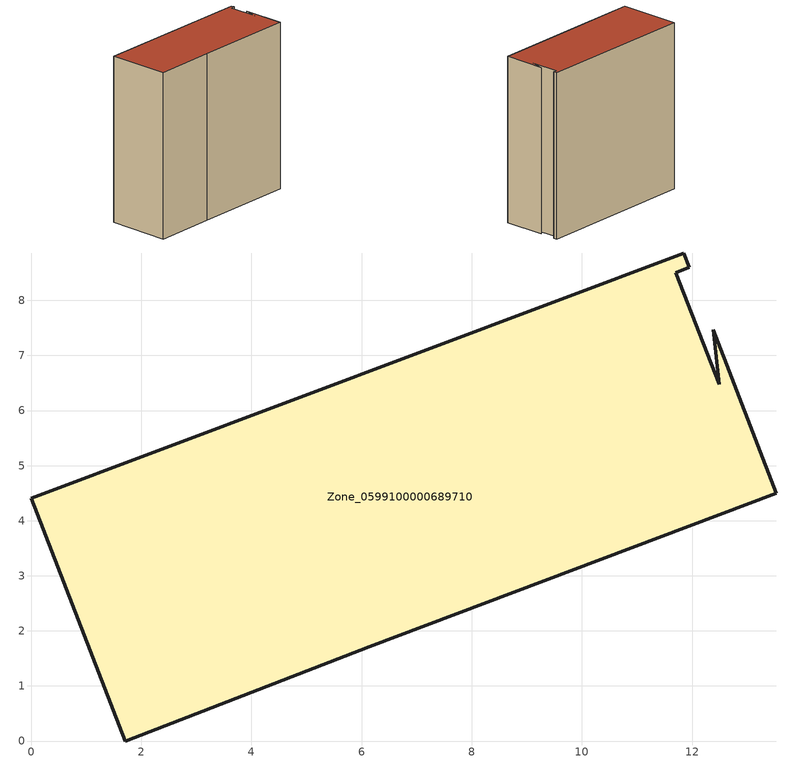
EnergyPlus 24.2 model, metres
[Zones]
Zone_0599100000689710
 floor ground (C_G): 12.49,6.48 12.38,7.47 13.53,4.5 6.14,1.71 1.71,0 0,4.41 11.85,8.86 11.95,8.6 11.71,8.5 z0
 wall outside (C_F): 11.85,8.86 0,4.41 1.71,0 6.14,1.71 13.53,4.5 12.38,7.47 12.49,6.48 11.71,8.5 11.95,8.6 11.85,8.86 z0:12.91
 roof outside (C_R): 12.49,6.48 11.71,8.5 11.95,8.6 11.85,8.86 0,4.41 1.71,0 6.14,1.71 13.53,4.5 12.38,7.47 z12.91
[BUILDING]
Pand.0599100000689710: North Axis=0; Terrain=City; Loads Convergence Tolerance Value=0.04; Temperature Convergence Tolerance Value=0.4; Solar Distribution=FullExterior; Maximum Number of Warmup Days=25; Minimum Number of Warmup Days=1
[Site:Location]
Rotterdam.The.Hague.AP_ZH_NLD Design_Conditions: Latitude=51.96; Longitude=4.45; Time Zone=1; Elevation=-4.5
[SITE:GROUNDTEMPERATURE:BUILDINGSURFACE]
18, 18, 18, 18, 18, 18, 18, 18, 18, 18, 18, 18
[MATERIAL] Thermal Absorptance=0.9; Solar Absorptance=0.7; Visible Absorptance=0.7
Name | Roughness | Thickness | Conductivity | Density | Specific Heat
G.TI.1946 | MediumSmooth | 0.15 | 1 | 540 | 1210
F.TI.1946 | Rough | 0.3 | 0.857143 | 1920 | 840
R.TI.1946 | MediumRough | 0.2 | 0.1 | 1500 | 1000
[CONSTRUCTION]
C_G: G.TI.1946
C_F: F.TI.1946
C_R: R.TI.1946
[ZONE]
Zone_0599100000689710: Type=1; Multiplier=1; Ceiling Height=Autocalculate; Volume=Autocalculate; Floor Area=autocalculate; Part of Total Floor Area=Yes
[ZONEINFILTRATION:DESIGNFLOWRATE]
Infil_Zone_0599100000689710: Zone or ZoneList or Space or SpaceList=Zone_0599100000689710; Schedule=AlwaysOn; Design Flow Rate Calculation Method=Flow/Area; Flow Rate per Floor Area=0.003; Constant Term Coefficient=1; Temperature Term Coefficient=0; Velocity Term Coefficient=0; Velocity Squared Term Coefficient=0
[HVACTEMPLATE:ZONE:IDEALLOADSAIRSYSTEM]
Zone_0599100000689710: Maximum Heating Supply Air Temperature=50; Minimum Cooling Supply Air Temperature=13; Maximum Heating Supply Air Humidity Ratio=0.0156; Minimum Cooling Supply Air Humidity Ratio=0.0077; Heating Limit=NoLimit; Cooling Limit=NoLimit; Dehumidification Control Type=ConstantSensibleHeatRatio; Cooling Sensible Heat Ratio=0.7; Dehumidification Setpoint=60; Humidification Control Type=None; Humidification Setpoint=30; Outdoor Air Method=None; Outdoor Air Flow Rate per Person=0.00944; Outdoor Air Flow Rate per Zone Floor Area=0; Outdoor Air Flow Rate per Zone=0; Demand Controlled Ventilation Type=None; Outdoor Air Economizer Type=NoEconomizer; Heat Recovery Type=None; Sensible Heat Recovery Effectiveness=0.7; Latent Heat Recovery Effectiveness=0.65
[ZONECONTROL:THERMOSTAT]
ThermostatControl_Zone_0599100000689710: Zone or ZoneList=Zone_0599100000689710; Control Type Schedule=DualSetpointControlType; Control 1=Thermostat_Zone_0599100000689710; Temperature Difference Between Cutout And Setpoint=0
[THERMOSTATSETPOINT:DUALSETPOINT]
Thermostat_Zone_0599100000689710: Heating Setpoint Temperature Schedule=HeatingSetpoint_Zone_0599100000689710; Cooling Setpoint Temperature Schedule=CoolingSetpoint_Zone_0599100000689710
[SCHEDULE:COMPACT]
HeatingSetpoint_Zone_0599100000689710: Through: 12/31, For: AllDays, Until: 24:00, 21
CoolingSetpoint_Zone_0599100000689710: Through: 12/31, For: AllDays, Until: 24:00, 24
DualSetpointControlType: Through: 12/31, For: AllDays, Until: 24:00, 4
AlwaysOn: Through: 12/31, For: AllDays, Until: 24:00, 1
